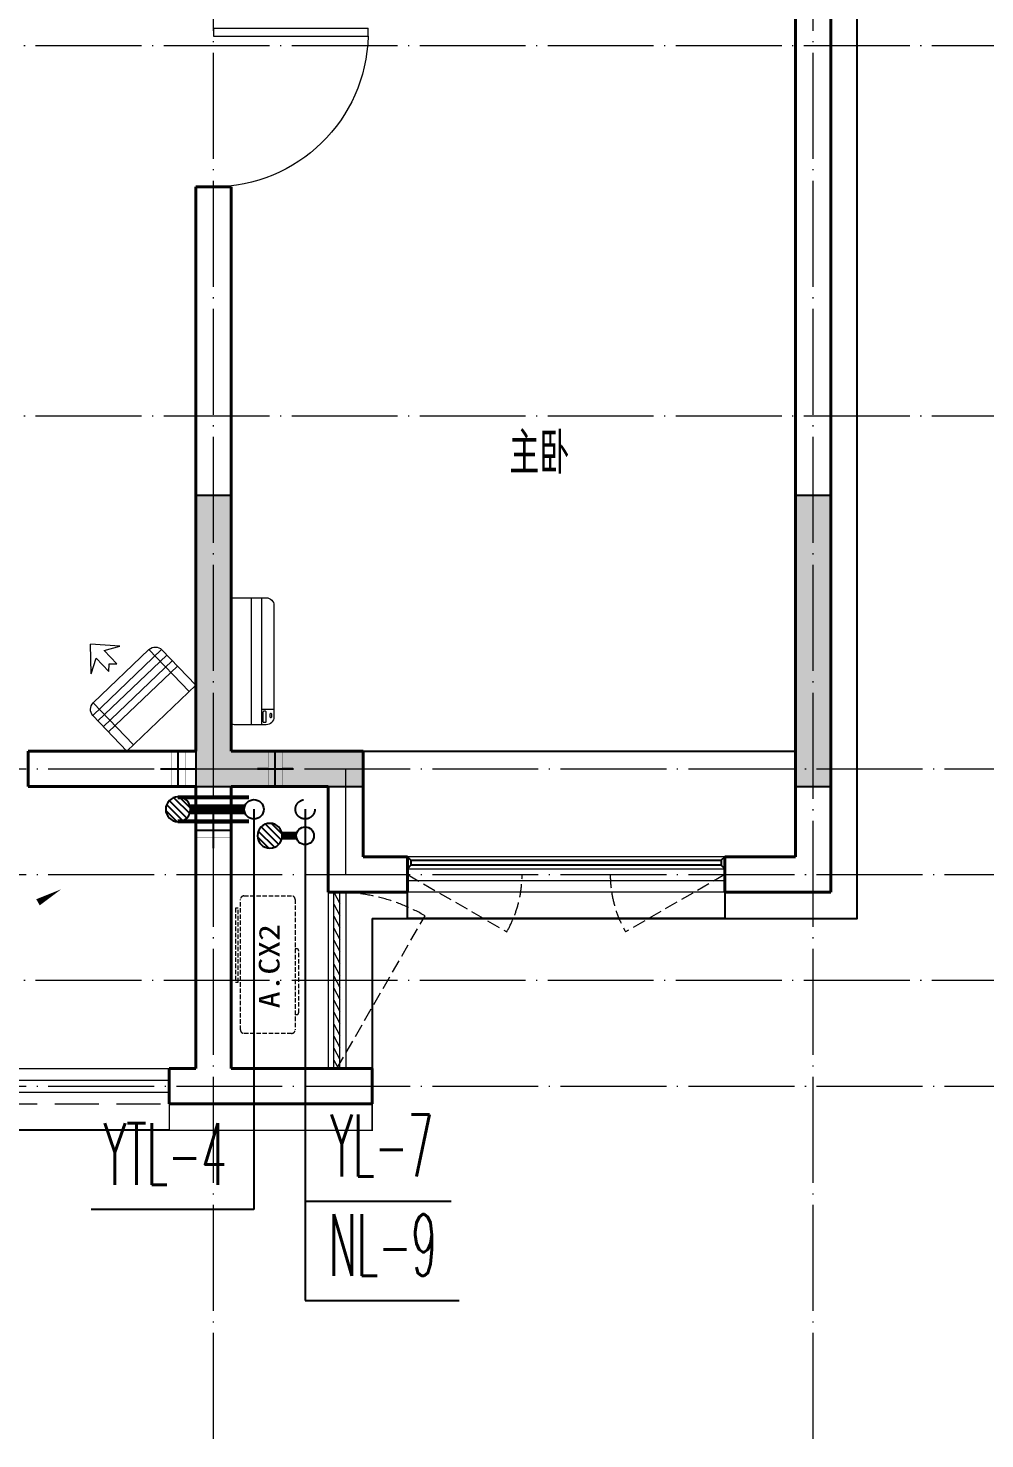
# Model space of a CAD drawing. Extents: x 27938 to 1042331, y -235042 to 1535213.
# Drawn here: x 726767 to 732190, y 362824 to 370824 of the extents above; entities that cross this region are included whole.
import ezdxf

# ---------------------------------------------------------------- set-up
doc = ezdxf.new("R2010")
doc.units = 0
doc.header["$LTSCALE"] = 1000
doc.header["$MEASUREMENT"] = 0
doc.linetypes.add('DASH', pattern=[0.35, 0.25, -0.1])
doc.linetypes.add('DOTE', pattern=[2.42, 2, -0.2, 0.02, -0.2])
for name, color, linetype in [('$RECOVER_210609100354-0', 7, 'Continuous'), ('3-栏杆1', 135, 'Continuous'), ('3.5方案汇报，与郭总、侯月琴确定户型_t8$0$2020.03.04 -1安徽标准化洋房户型(UA）_t8_t8$0$看线', 154, 'Continuous'), ('COLUMN', 9, 'Continuous'), ('DIM_凝结', 3, 'Continuous'), ('DIM_阳台', 132, 'Continuous'), ('DIM_雨水', 3, 'Continuous'), ('EQUIP_地漏', 7, 'Continuous'), ('PIPE-凝结', 150, 'N'), ('PIPE-阳台', 132, 'YT'), ('PUB_TEXT', 4, 'Continuous'), ('VALVE_不分区给水', 7, 'Continuous'), ('VPIPE-凝结', 150, 'Continuous'), ('VPIPE-阳台', 132, 'YT'), ('VPIPE-雨水', 4, 'DASH'), ('机电标识类', 1, 'Continuous'), ('看线', 251, 'Continuous')]:
    doc.layers.add(name, color=color, linetype=linetype)
for name, color, linetype, lineweight in [('DOTE', 19, 'DOTE', 9), ('PUB_HATCH', 8, 'Continuous', 9), ('WALL', 9, 'Continuous', 40), ('WINDOW', 8, 'Continuous', 15), ('平面-排水沟', 86, 'Continuous', 15), ('平面-栏杆', 135, 'Continuous', 15), ('平面-看线', 45, 'Continuous', 15), ('平面-空调室内机', 176, 'Continuous', 9), ('平面-空调预留孔', 173, 'Continuous', 15), ('空调', 76, 'Continuous', 13)]:
    doc.layers.add(name, color=color, linetype=linetype, lineweight=lineweight)
doc.styles.add('_TWT_SERIAL', font='simplex.shx', dxfattribs={"width": 0.6, "oblique": 10, "height": 3, "bigfont": 'aadri.shx'})
doc.styles.get("Standard").update_dxf_attribs({"font": 'gbenor.shx', "bigfont": 'gbcbig.shx'})
doc.styles.add('黑体', font='simhei.ttf')
doc.linetypes.add('N', pattern='A,3,-0.2,["N",Standard,S=0.25,R=0,X=-0.1,Y=-0.115],-0.2', length=3.4)
doc.linetypes.add('YT', pattern='A,3,-0.2,["YT",Standard,S=0.25,R=0,X=-0.1,Y=-0.115],-0.35', length=3.55)

# ---------------------------------------------------------------- blocks, each defined once
blk = doc.blocks.new('GFDGDGRDGRDG')
at = {"layer": 'DOTE', "linetype": 'DOTE', "ltscale": 0.3}
for p, q in [((624393.7, 360558.3), (624393.7, 376108.3)), ((620993.7, 360558.3), (620993.7, 368758.3)), ((626393.7, 368458.3), (573593.7, 368458.3)), ((626393.7, 366358.3), (573593.7, 366358.3)), ((573593.7, 364358.3), (626393.7, 364358.3)), ((621743.7, 363758.3), (621743.7, 364358.3)), ((573593.7, 363758.3), (626393.7, 363758.3)), ((626393.7, 363158.3), (573593.7, 363158.3)), ((573593.7, 362558.3), (626393.7, 362558.3))]:
    blk.add_line(p, q, dxfattribs=at)
blk = doc.blocks.new('dongkong')
at = {"color": 0}
blk.add_wipeout([(-603756, 210771), (-603756, 210570.8), (-603836, 210570.8), (-603836, 210771)], dxfattribs=at)
at = {"layer": '机电标识类', "color": 0, "linetype": 'DASH', "ltscale": 400}
for p, q in [((-603796, 210771), (-603796, 210570.8)), ((-603896, 210670.7), (-603696, 210670.7))]:
    blk.add_line(p, q, dxfattribs=at)
at = {"layer": '空调', "color": 0, "linetype": 'DASH', "const_width": 2}
blk.add_lwpolyline([(-603756, 210771), (-603756, 210570.8), (-603836, 210570.8), (-603836, 210771)], close=True, dxfattribs=at)
blk = doc.blocks.new('A$C001338C2')
at = {"color": 0}
for p, q in [((845, 304), (55, 304)), ((109, 215), (109, 304)), ((0, 249), (0, 22)), ((900, 22), (900, 249)), ((22, 0), (878, 0))]:
    blk.add_line(p, q, dxfattribs=at)
at = {"color": 0, "lineweight": 5}
for p, q in [((900, 215), (0, 215)), ((900, 143), (0, 143))]:
    blk.add_line(p, q, dxfattribs=at)
at = {"color": 0}
for points in [[(89, 226), (22, 226, -0.414214), (17, 232), (17, 243, -0.414214), (22, 249), (89, 249, -0.414214), (95, 243), (95, 232, -0.414214)], [(73, 275), (57, 275, -0.414214), (51, 281), (51, 283, -0.414214), (57, 289), (73, 289, -0.414214), (79, 283), (79, 281, -0.414214)]]:
    blk.add_lwpolyline(points, format="xyb", close=True, dxfattribs=at)
for centre, radius, start, end in [((55, 249), 55, 90, 180), ((845, 249), 55, 360, 90), ((22, 22), 22, 180, 270), ((878, 22), 22, 270, 360)]:
    blk.add_arc(centre, radius, start, end, dxfattribs=at)
blk = doc.blocks.new('ferre')
at = {"layer": '平面-空调预留孔', "color": 0, "linetype": 'DASH', "ltscale": 0.1}
for p, q in [((93392.7, 115403.5), (93392.7, 115393.5)), ((93402.7, 115383.5), (93755.6, 115383.5)), ((93765.6, 115393.5), (93765.6, 115403.5))]:
    blk.add_line(p, q, dxfattribs=at)
blk.add_lwpolyline([(94045.9, 115403.5), (93305.9, 115403.5, -0.414214), (93285.9, 115423.5), (93285.9, 115693.5, -0.414214), (93305.9, 115713.5), (94045.9, 115713.5, -0.414214), (94065.9, 115693.5), (94065.9, 115423.5, -0.414214)], format="xyb", close=True, dxfattribs=at)
blk.add_lwpolyline([(93996.7, 115742.6), (93576.8, 115742.6), (93576.8, 115727.5), (93996.7, 115727.5)], close=True, dxfattribs=at)
for centre, start, end in [((93402.7, 115393.5), 180, 270), ((93755.6, 115393.5), 270, 0)]:
    blk.add_arc(centre, 10, start, end, dxfattribs=at)
at = {"layer": '平面-空调预留孔', "color": 0, "linetype": 'DASH', "ltscale": 0.1, "style": '黑体', "width": 1.2}
blk.add_text('A.CX2', height=117.05, dxfattribs=at).set_placement((93428.3, 115492.1))
blk = doc.blocks.new('fergve')
at = {"layer": '平面-空调预留孔', "color": 8, "linetype": 'DASH', "ltscale": 0.1}
blk.add_blockref('ferre', (25670, -60415.8), dxfattribs=at)
blk = doc.blocks.new('DSFDS')
at = {"layer": '3-栏杆1', "color": 0}
for p, q in [((490702.7, 517230.7), (490682.5, 517248.5)), ((490682.5, 517248.5), (490702.7, 517230.7)), ((490682.5, 517181.5), (490702.7, 517201.4)), ((492462.2, 517230.6), (490702.7, 517230.7)), ((490702.7, 517230.7), (490702.7, 517201.4)), ((490702.7, 517201.4), (492462.2, 517201.3)), ((492462.2, 517230.7), (492482.5, 517248.5)), ((492482.5, 517248.5), (492462.2, 517230.7)), ((492462.2, 517230.7), (492462.2, 517201.4)), ((492462.2, 517201.4), (492482.5, 517181.5)), ((492482.5, 517181.5), (492462.2, 517201.4))]:
    blk.add_line(p, q, dxfattribs=at)
blk = doc.blocks.new('dasdasf1sa2f31as32f')
at = {"color": 0}
for p, q in [((-116, 585.6), (43.3, 640.5)), ((82.7, 476.6), (43.3, 640.5)), ((-22.8, 585.5), (-116, 585.6)), ((-22.8, 585.5), (-73.4, 493.2)), ((-473.5, 259.7), (-339.5, 504)), ((-269.8, 524.3), (-427.7, 236.5)), ((134.6, 245.5), (-338.8, 505.1)), ((-269.8, 524.3), (113.7, 314)), ((-31.3, 504.4), (-73.4, 493.2)), ((-18.1, 462.9), (-31.3, 504.4)), ((32.4, 555.1), (-18.1, 462.9)), ((82.7, 476.6), (32.4, 555.1)), ((92.6, 168.8), (-380.9, 428.5)), ((114.7, 208.4), (-359.1, 468.2)), ((72.3, 131.9), (-401.1, 391.6)), ((0, 0), (-473.5, 259.7)), ((113.7, 314), (-44.2, 26.2)), ((134, 244.4), (0, 0))]:
    blk.add_line(p, q, dxfattribs=at)
for centre, start, end in [((-294.5, 479.4), 61.25933, 151.25933), ((89, 269), 331.25933, 61.25933)]:
    blk.add_arc(centre, 51.3, start, end, dxfattribs=at)
blk = doc.blocks.new('HFHFHFHFTF')
at = {"layer": 'PUB_HATCH'}
for points in [[(581616.6, 366523.7), (582566.6, 366523.7), (582566.6, 366723.7), (581816.6, 366723.7), (581816.6, 368173.7), (581616.6, 368173.7)], [(585216.6, 366523.7), (585216.6, 368173.7), (585016.6, 368173.7), (585016.6, 366523.7)]]:
    blk.add_hatch(color=256, dxfattribs=at).paths.add_polyline_path(points)
at = {"layer": 'COLUMN', "color": 8}
for p, q in [((581816.6, 368173.7), (581616.6, 368173.7)), ((581616.6, 368173.7), (581616.6, 366523.7)), ((581816.6, 366723.7), (581816.6, 368173.7)), ((585216.6, 368173.7), (585016.6, 368173.7)), ((585016.6, 368173.7), (585016.6, 366523.7)), ((585216.6, 366523.7), (585216.6, 368173.7)), ((582566.6, 366723.7), (581816.6, 366723.7)), ((582566.6, 366523.7), (582566.6, 366723.7)), ((581616.6, 366523.7), (582566.6, 366523.7)), ((585016.6, 366523.7), (585216.6, 366523.7))]:
    blk.add_line(p, q, dxfattribs=at)
blk = doc.blocks.new('$VALVE$00000533')
at = {"ltscale": 0.5, "const_width": 25}
for points in [[(-225, 75), (225, 75)], [(-225, -75), (225, -75)]]:
    blk.add_lwpolyline(points, dxfattribs=at)
blk = doc.blocks.new('$WINLIB2D$00000001')
at = {"color": 0}
for points in [[(-0.5, 0.5), (-0.5, -0.5)], [(-0.5, 0.5), (0.5, 0.5)], [(0.5, -0.5), (0.5, 0.5)], [(0.5, 0.1667), (-0.5, 0.1667)], [(0.5, -0.1667), (-0.5, -0.1667)], [(-0.5, -0.5), (0.5, -0.5)]]:
    blk.add_lwpolyline(points, dxfattribs=at)
blk = doc.blocks.new('$DorLib2D$00000001')
for p, q in [((0.45, 0.975), (0.5, 0.975)), ((0.45, 0), (0.45, 0.975)), ((0.5, 0), (0.5, 0.975)), ((0.5, 0), (0.45, 0))]:
    blk.add_line(p, q)
at = {"lineweight": 13}
blk.add_arc((0.475, 0), 0.975, 91.46928, 180, dxfattribs=at)
blk = doc.blocks.new('$WINLIB2D$00000039')
at = {"color": 0}
for points in [[(-0.5, 0.5), (-0.5, -0.5)], [(0.5, 0.5), (-0.5, 0.5)], [(0.5, -0.5), (0.5, 0.5)], [(-0.5, 0.1667), (0.5, 0.1667)], [(-0.3839, -0.1667), (-0.448, 0.1667)], [(-0.3159, -0.1667), (-0.38, 0.1667)], [(-0.2479, -0.1667), (-0.312, 0.1667)], [(-0.1799, -0.1667), (-0.244, 0.1667)], [(-0.1119, -0.1667), (-0.176, 0.1667)], [(-0.0439, -0.1667), (-0.108, 0.1667)], [(0.0241, -0.1667), (-0.04, 0.1667)], [(0.0921, -0.1667), (0.028, 0.1667)], [(0.16, -0.1667), (0.0959, 0.1667)], [(0.228, -0.1667), (0.1639, 0.1667)], [(0.296, -0.1667), (0.2319, 0.1667)], [(0.364, -0.1667), (0.2999, 0.1667)], [(0.432, -0.1667), (0.3679, 0.1667)], [(0.5, -0.1667), (0.4359, 0.1667)], [(-0.4519, -0.1667), (-0.5, 0.0836)], [(-0.5, -0.1667), (0.5, -0.1667)], [(0.5, -0.5), (-0.5, -0.5)]]:
    blk.add_lwpolyline(points, dxfattribs=at)
blk = doc.blocks.new('$TwtSys$00000141')
for p, q in [((-141, 12), (-15, 138)), ((-141, 12), (-15, 138)), ((-131, -53), (53, 131)), ((-131, -53), (53, 131)), ((-100, -100), (100, 100)), ((-100, -100), (100, 100)), ((-49, -131), (131, 49)), ((-49, -131), (131, 49)), ((17, -138), (138, -17)), ((17, -138), (138, -17))]:
    blk.add_line(p, q)
blk.add_circle((0, 0), 141)
blk.add_circle((0, 0), 141)

msp = doc.modelspace()

# ---------------------------------------------------------------- linework, layer by layer
at = {"layer": '$RECOVER_210609100354-0', "color": 8, "const_width": 8}
msp.add_lwpolyline([(728716.6, 364723.7), (728716.6, 364573.7), (727566.6, 364573.7), (727566.6, 364723.7)], dxfattribs=at)
at = {"layer": '3.5方案汇报，与郭总、侯月琴确定户型_t8$0$2020.03.04 -1安徽标准化洋房户型(UA）_t8_t8$0$看线', "color": 8, "ltscale": 10}
msp.add_lwpolyline([(728666.6, 366723.7), (731116.6, 366723.7)], dxfattribs=at)
at = {"layer": 'DIM_凝结'}
for p, q in [((728336.6, 366243.7), (728336.6, 363608)), ((728336.6, 363608), (729210.3, 363608))]:
    msp.add_line(p, q, dxfattribs=at)
at = {"layer": 'DIM_阳台'}
for p, q in [((728046.6, 366393.7), (728046.6, 364123.6)), ((728046.6, 364123.6), (727123.3, 364123.6))]:
    msp.add_line(p, q, dxfattribs=at)
at = {"layer": 'DIM_雨水'}
for p, q in [((728336.6, 366393.7), (728336.6, 364172)), ((728336.6, 364172), (729165.3, 364172))]:
    msp.add_line(p, q, dxfattribs=at)
at = {"layer": 'PIPE-凝结', "const_width": 45}
msp.add_lwpolyline([(728286.6, 366243.7), (728207.1, 366243.7)], dxfattribs=at)
at = {"layer": 'VPIPE-凝结'}
msp.add_circle((728336.6, 366243.7), 50, dxfattribs=at)
at = {"layer": 'VPIPE-阳台'}
msp.add_circle((728046.6, 366393.7), 55, dxfattribs=at)
at = {"layer": 'VPIPE-雨水'}
msp.add_circle((728336.6, 366393.7), 55, dxfattribs=at)
at = {"layer": 'WALL', "color": 8}
for p, q in [((731316.6, 371023.7), (731316.6, 365923.7)), ((731116.6, 370923.7), (731116.6, 366123.7)), ((727916.6, 369923.7), (727716.6, 369923.7)), ((727916.6, 366723.7), (727916.6, 369923.7)), ((726766.6, 366723.7), (726766.6, 366523.7)), ((728666.6, 366123.7), (728666.6, 366723.7)), ((728466.6, 365923.7), (728466.6, 366523.7)), ((728916.6, 366123.7), (728666.6, 366123.7)), ((728916.6, 365923.7), (728916.6, 366123.7)), ((731116.6, 366123.7), (730716.6, 366123.7)), ((730716.6, 366123.7), (730716.6, 365923.7)), ((728466.6, 365923.7), (728916.6, 365923.7)), ((730716.6, 365923.7), (731316.6, 365923.7)), ((727716.6, 364923.7), (727566.6, 364923.7)), ((727566.6, 364723.7), (727566.6, 364923.7)), ((727916.6, 364923.7), (728716.6, 364923.7)), ((728716.6, 364923.7), (728716.6, 364723.7)), ((727816.6, 364723.7), (727566.6, 364723.7)), ((727816.6, 364723.7), (728716.6, 364723.7))]:
    msp.add_line(p, q, dxfattribs=at)
at = {"layer": 'WINDOW', "color": 8, "linetype": 'DASH', "ltscale": 0.3}
for points in [[(728916.6, 366023.7), (729479.7, 365699.1, 0.131485), (729566.6, 366023.7)], [(730716.6, 366023.7), (730153.4, 365699.1, -0.131485), (730066.6, 366023.7)], [(728516.6, 364923.7), (729016.6, 365789.8, 0.131652), (728516.6, 365923.7)]]:
    msp.add_lwpolyline(points, format="xyb", dxfattribs=at)
at = {"layer": '平面-排水沟', "color": 8}
msp.add_lwpolyline([(726655.4, 365772.4, 0, 0, 0), (726952.8, 365939.9, 0, 40, 0), (726822.1, 365866.3, 0, 0, 0)], format="xyseb", dxfattribs=at)
at = {"layer": '平面-栏杆', "color": 8}
for points in [[(723066.6, 364857.1), (727566.6, 364857.1)], [(723066.6, 364790.4), (727566.6, 364790.4)]]:
    msp.add_lwpolyline(points, dxfattribs=at)
at = {"layer": '平面-看线', "color": 8}
msp.add_lwpolyline([(723066.6, 364923.7), (727566.6, 364923.7)], dxfattribs=at)
at = {"layer": '平面-看线', "color": 8, "linetype": 'DASH'}
msp.add_lwpolyline([(723066.6, 364723.7), (727566.6, 364723.7)], dxfattribs=at)
at = {"layer": '看线', "color": 8}
msp.add_lwpolyline([(728716.6, 365773.7), (731466.6, 365773.7), (731466.6, 373973.7), (729666.3, 373973.7), (729666.3, 374523.7), (729516.3, 374523.7)], dxfattribs=at)
at = {"layer": '看线', "color": 8, "ltscale": 0.5}
for points in [[(730716.6, 365923.7), (730716.6, 365773.7), (728916.6, 365773.7), (728916.6, 365923.7)], [(728716.6, 365773.7), (728716.6, 364923.7)], [(727566.6, 364573.7), (723066.6, 364573.7)]]:
    msp.add_lwpolyline(points, dxfattribs=at)

# ---------------------------------------------------------------- block references
at = {"color": 8, "rotation": 90}
msp.add_blockref('fergve', (783267.7, 246166.9), dxfattribs=at)
at = {"layer": '3-栏杆1', "color": 8, "xscale": -1}
msp.add_blockref('DSFDS', (1221399, -151124.7), dxfattribs=at)
at = {"layer": '3.5方案汇报，与郭总、侯月琴确定户型_t8$0$2020.03.04 -1安徽标准化洋房户型(UA）_t8_t8$0$看线', "ltscale": 10}
msp.add_blockref('GFDGDGRDGRDG', (106822.9, 2265.4), dxfattribs=at)
at = {"layer": 'EQUIP_地漏', "xscale": 0.5, "yscale": -0.5, "zscale": 0.5}
msp.add_blockref('$TwtSys$00000141', (728136.6, 366243.7), dxfattribs=at)
at = {"layer": 'WINDOW'}
for name, p, xscale, yscale, zscale, rotation in [('$DorLib2D$00000001', (727816.6, 370373.7), -900, 900, -900, 269.9999999979247), ('$WINLIB2D$00000001', (729816.6, 366023.7), 1800, 199.9999999990687, 1800, 180.0000000002215), ('$WINLIB2D$00000039', (728516.6, 365423.7), -1000, 100, -1000, 270)]:
    msp.add_blockref(name, p, dxfattribs=dict(at, xscale=xscale, yscale=yscale, zscale=zscale, rotation=rotation))
at = {"layer": '平面-空调预留孔', "color": 8, "xscale": -0.800000000046565, "yscale": 0.800000000046565, "zscale": 0.800000000046565, "rotation": 269.9999997665698}
msp.add_blockref('A$C001338C2', (727916.7, 366873.7), dxfattribs=at)

# ---------------------------------------------------------------- texts
at = {"layer": 'DIM_凝结', "color": 7, "style": '_TWT_SERIAL', "width": 0.48}
msp.add_text('NL-9', height=350, dxfattribs=at).set_placement((728471.4, 363748))
at = {"layer": 'DIM_阳台', "color": 7, "style": '_TWT_SERIAL', "width": 0.48}
msp.add_text('YTL-4', height=350, dxfattribs=at).set_placement((727193.3, 364263.6))
at = {"layer": 'DIM_雨水', "color": 7, "style": '_TWT_SERIAL', "width": 0.48}
msp.add_text('YL-7', height=350, dxfattribs=at).set_placement((728479.3, 364312))
at = {"layer": 'PUB_TEXT', "color": 8}
msp.add_text('主卧', height=236.31, dxfattribs=at).set_placement((729494.7, 368295.9))

# ---------------------------------------------------------------- next in the draw order: block references
at = {"layer": '平面-空调室内机', "color": 8, "ltscale": 0.3, "xscale": -1}
for p, rotation in [((1331412.6, 577294.5), 180), ((517145.9, 970069.8), 270)]:
    msp.add_blockref('dongkong', p, dxfattribs=dict(at, rotation=rotation))
at = {"layer": '平面-空调室内机', "color": 8, "ltscale": 0.3, "rotation": 180}
msp.add_blockref('dongkong', (124370.6, 577294.5), dxfattribs=at)

# ---------------------------------------------------------------- next in the draw order: linework, layer by layer
at = {"layer": 'PIPE-阳台', "const_width": 55}
msp.add_lwpolyline([(727991.6, 366393.7), (727687.1, 366393.7)], dxfattribs=at)
at = {"layer": 'WALL', "color": 8}
for p, q in [((727716.6, 369923.7), (727716.6, 366723.7)), ((727716.6, 366723.7), (726766.6, 366723.7)), ((726766.6, 366523.7), (727716.6, 366523.7)), ((727716.6, 364923.7), (727716.6, 366523.7)), ((727916.6, 364923.7), (727916.6, 366523.7))]:
    msp.add_line(p, q, dxfattribs=at)

# ---------------------------------------------------------------- next in the draw order: block references
at = {"layer": 'EQUIP_地漏', "xscale": 0.5, "yscale": -0.5, "zscale": 0.5}
msp.add_blockref('$TwtSys$00000141', (727616.6, 366393.7), dxfattribs=at)
at = {"layer": 'VALVE_不分区给水', "xscale": 0.8999999999999999, "yscale": -0.8999999999999999, "zscale": 0.8999999999999999}
msp.add_blockref('$VALVE$00000533', (727816.6, 366393.7), dxfattribs=at)
at = {"layer": '平面-空调室内机', "color": 8, "ltscale": 0.3, "xscale": -1, "rotation": 180}
msp.add_blockref('dongkong', (1331962.7, 577294.5), dxfattribs=at)
at = {"layer": '平面-空调预留孔', "color": 8, "xscale": -1, "rotation": 15.00000000331026}
msp.add_blockref('dasdasf1sa2f31as32f', (727326.4, 366723.7), dxfattribs=at)

# ---------------------------------------------------------------- next in the draw order: linework, layer by layer
at = {"layer": 'WALL', "color": 8}
for p, q in [((728666.6, 366723.7), (727916.6, 366723.7)), ((728466.6, 366523.7), (727916.6, 366523.7))]:
    msp.add_line(p, q, dxfattribs=at)

# ---------------------------------------------------------------- next in the draw order: block references
at = {"color": 8}
msp.add_blockref('HFHFHFHFTF', (146100, 0), dxfattribs=at)

doc.saveas('drawing.dxf')
